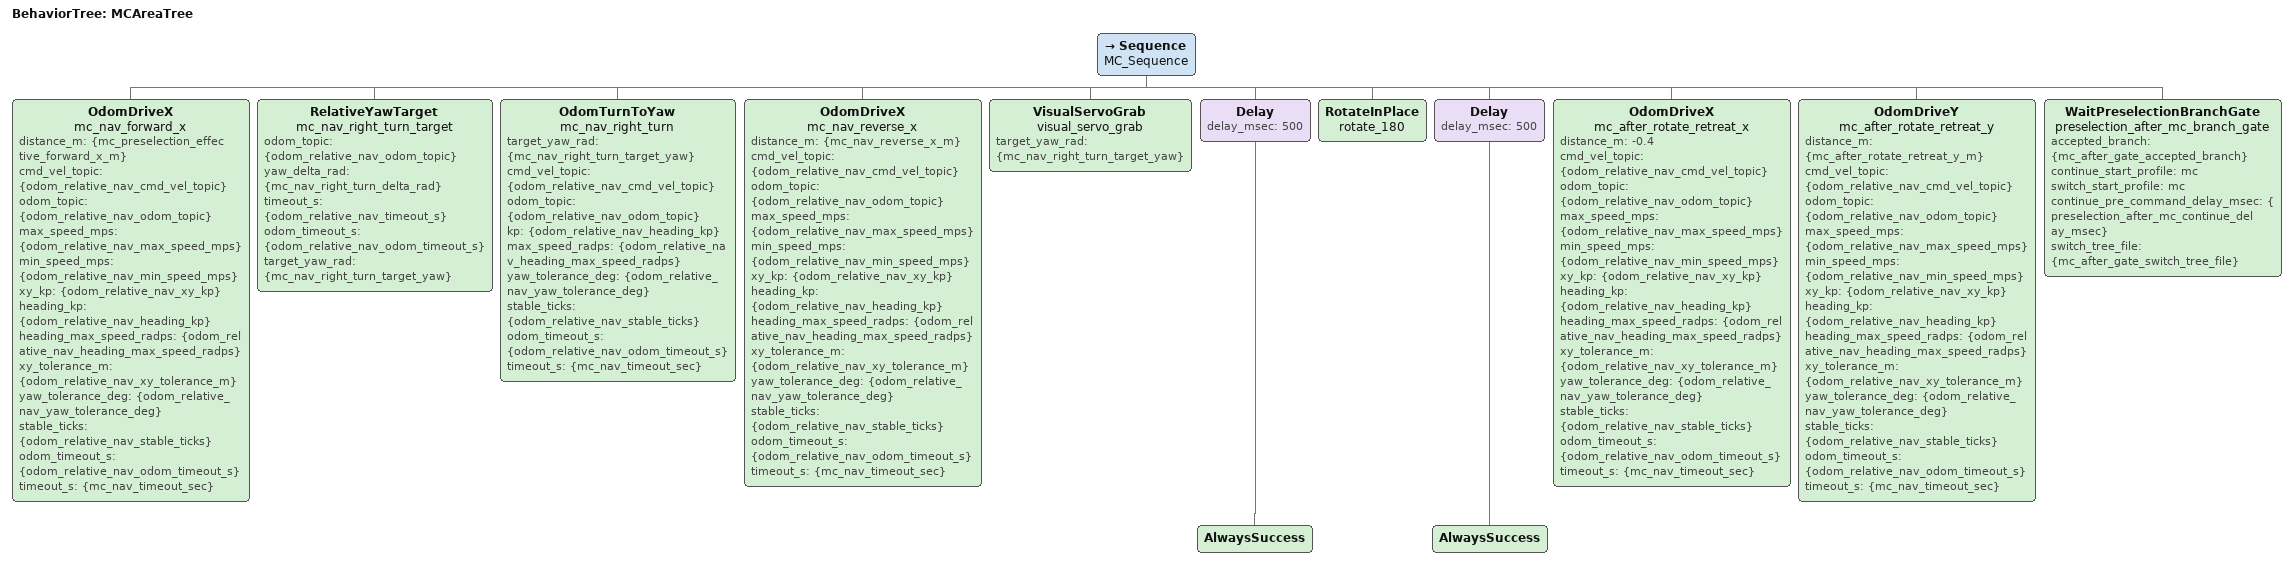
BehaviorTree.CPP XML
<!-- 武馆区专属行为树 (MC Area)：前进 X 段 → team 派生侧向转向 → 后退 X 段 → 视觉伺服夹取 → 原地旋转 → 后退避让 → 分支 gate 返回组合树或切 MF 独立树 -->
<root BTCPP_format="4" main_tree_to_execute="MCAreaTree">
  <BehaviorTree ID="MCAreaTree">
    <Sequence name="MC_Sequence">
      <!-- 1. 使用 odom 单轴闭环复刻去程：X 距离保持红方基准，侧向转向由 team 派生 -->
      <OdomDriveX name="mc_nav_forward_x"
                  distance_m="{mc_preselection_effective_forward_x_m}"
                  cmd_vel_topic="{odom_relative_nav_cmd_vel_topic}"
                  odom_topic="{odom_relative_nav_odom_topic}"
                  max_speed_mps="{odom_relative_nav_max_speed_mps}"
                  min_speed_mps="{odom_relative_nav_min_speed_mps}"
                  xy_kp="{odom_relative_nav_xy_kp}"
                  heading_kp="{odom_relative_nav_heading_kp}"
                  heading_max_speed_radps="{odom_relative_nav_heading_max_speed_radps}"
                  xy_tolerance_m="{odom_relative_nav_xy_tolerance_m}"
                  yaw_tolerance_deg="{odom_relative_nav_yaw_tolerance_deg}"
                  stable_ticks="{odom_relative_nav_stable_ticks}"
                  odom_timeout_s="{odom_relative_nav_odom_timeout_s}"
                  timeout_s="{mc_nav_timeout_sec}"/>
      <RelativeYawTarget name="mc_nav_right_turn_target"
                         odom_topic="{odom_relative_nav_odom_topic}"
                         yaw_delta_rad="{mc_nav_right_turn_delta_rad}"
                         timeout_s="{odom_relative_nav_timeout_s}"
                         odom_timeout_s="{odom_relative_nav_odom_timeout_s}"
                         target_yaw_rad="{mc_nav_right_turn_target_yaw}"/>
      <OdomTurnToYaw name="mc_nav_right_turn"
                     target_yaw_rad="{mc_nav_right_turn_target_yaw}"
                     cmd_vel_topic="{odom_relative_nav_cmd_vel_topic}"
                     odom_topic="{odom_relative_nav_odom_topic}"
                     kp="{odom_relative_nav_heading_kp}"
                     max_speed_radps="{odom_relative_nav_heading_max_speed_radps}"
                     yaw_tolerance_deg="{odom_relative_nav_yaw_tolerance_deg}"
                     stable_ticks="{odom_relative_nav_stable_ticks}"
                     odom_timeout_s="{odom_relative_nav_odom_timeout_s}"
                     timeout_s="{mc_nav_timeout_sec}"/>
      <OdomDriveX name="mc_nav_reverse_x"
                  distance_m="{mc_nav_reverse_x_m}"
                  cmd_vel_topic="{odom_relative_nav_cmd_vel_topic}"
                  odom_topic="{odom_relative_nav_odom_topic}"
                  max_speed_mps="{odom_relative_nav_max_speed_mps}"
                  min_speed_mps="{odom_relative_nav_min_speed_mps}"
                  xy_kp="{odom_relative_nav_xy_kp}"
                  heading_kp="{odom_relative_nav_heading_kp}"
                  heading_max_speed_radps="{odom_relative_nav_heading_max_speed_radps}"
                  xy_tolerance_m="{odom_relative_nav_xy_tolerance_m}"
                  yaw_tolerance_deg="{odom_relative_nav_yaw_tolerance_deg}"
                  stable_ticks="{odom_relative_nav_stable_ticks}"
                  odom_timeout_s="{odom_relative_nav_odom_timeout_s}"
                  timeout_s="{mc_nav_timeout_sec}"/>
      <!-- 2. 视觉伺服：无端头时按红/蓝方向低速搜寻 → 左侧优先锁定端头 → 横移对齐 → 下发 GRAB_TIP → 端头消失判定夹取完成 -->
      <VisualServoGrab name="visual_servo_grab"
                       target_yaw_rad="{mc_nav_right_turn_target_yaw}"/>

      <!-- 3. 等待 0.5s -->
      <Delay delay_msec="500">
        <AlwaysSuccess/>
      </Delay>
      <!-- 4. 原地旋转 180° -->
      <RotateInPlace name="rotate_180"/>
      <!-- 5. 旋转完成后等待 0.5s，再沿车体系 -X 退让，Y 段距离由红/蓝运行配置决定 -->
      <Delay delay_msec="500">
        <AlwaysSuccess/>
      </Delay>
      <OdomDriveX name="mc_after_rotate_retreat_x"
                  distance_m="-0.4"
                  cmd_vel_topic="{odom_relative_nav_cmd_vel_topic}"
                  odom_topic="{odom_relative_nav_odom_topic}"
                  max_speed_mps="{odom_relative_nav_max_speed_mps}"
                  min_speed_mps="{odom_relative_nav_min_speed_mps}"
                  xy_kp="{odom_relative_nav_xy_kp}"
                  heading_kp="{odom_relative_nav_heading_kp}"
                  heading_max_speed_radps="{odom_relative_nav_heading_max_speed_radps}"
                  xy_tolerance_m="{odom_relative_nav_xy_tolerance_m}"
                  yaw_tolerance_deg="{odom_relative_nav_yaw_tolerance_deg}"
                  stable_ticks="{odom_relative_nav_stable_ticks}"
                  odom_timeout_s="{odom_relative_nav_odom_timeout_s}"
                  timeout_s="{mc_nav_timeout_sec}"/>
      <OdomDriveY name="mc_after_rotate_retreat_y"
                  distance_m="{mc_after_rotate_retreat_y_m}"
                  cmd_vel_topic="{odom_relative_nav_cmd_vel_topic}"
                  odom_topic="{odom_relative_nav_odom_topic}"
                  max_speed_mps="{odom_relative_nav_max_speed_mps}"
                  min_speed_mps="{odom_relative_nav_min_speed_mps}"
                  xy_kp="{odom_relative_nav_xy_kp}"
                  heading_kp="{odom_relative_nav_heading_kp}"
                  heading_max_speed_radps="{odom_relative_nav_heading_max_speed_radps}"
                  xy_tolerance_m="{odom_relative_nav_xy_tolerance_m}"
                  yaw_tolerance_deg="{odom_relative_nav_yaw_tolerance_deg}"
                  stable_ticks="{odom_relative_nav_stable_ticks}"
                  odom_timeout_s="{odom_relative_nav_odom_timeout_s}"
                  timeout_s="{mc_nav_timeout_sec}"/>
      <!-- 6. 旋转后等待分支 gate：旧组合树保持 0x06/0x10 分支；first 重复树改为只收 0x10 放下舵机且不切树 -->
      <WaitPreselectionBranchGate name="preselection_after_mc_branch_gate"
                                  accepted_branch="{mc_after_gate_accepted_branch}"
                                  continue_start_profile="mc"
                                  switch_start_profile="mc"
                                  continue_pre_command_delay_msec="{preselection_after_mc_continue_delay_msec}"
                                  switch_tree_file="{mc_after_gate_switch_tree_file}"/>
      <!-- 7. 继续分支确认后让 MC 子树成功返回给组合树；触发后延时已在 gate 内、下发 0x10 前完成。 -->
    </Sequence>
  </BehaviorTree>
</root>
